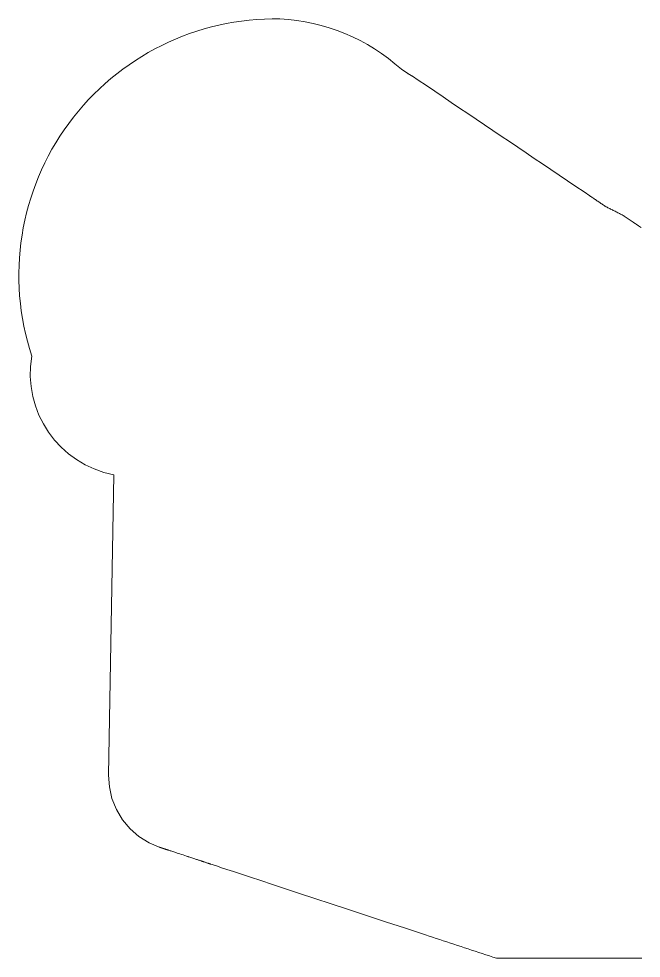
# Model space of a CAD drawing. Header units: inches. Extents: x -3905 to 10892, y 1064 to 9590.
# Drawn here: x 1839.751 to 1840.793, y 4168.229 to 4169.803 of the extents above; entities that cross this region are included whole.
import ezdxf

# ---------------------------------------------------------------- set-up
doc = ezdxf.new("R2010")
doc.units = ezdxf.units.IN
doc.header["$MEASUREMENT"] = 0
doc.layers.add('SECTIONS', color=70, linetype='Continuous', lineweight=0)

# ---------------------------------------------------------------- blocks, each defined once
blk = doc.blocks.new('*U408')
at = {"color": 0, "linetype": 'ByBlock', "lineweight": 0}
blk.add_lwpolyline([(1.8418, 2.432), (1.842, 2.432), (1.8421, 2.4321), (1.8423, 2.4322), (1.8424, 2.4323), (1.8425, 2.4324), (1.8427, 2.4325), (1.8428, 2.4326), (1.843, 2.4327), (1.8431, 2.4328), (1.8433, 2.4329), (1.8434, 2.433), (1.8435, 2.4331), (1.8437, 2.4332), (1.8438, 2.4333), (1.844, 2.4334), (1.8441, 2.4335), (1.8443, 2.4336), (1.8444, 2.4337), (1.8445, 2.4338), (1.8447, 2.4339), (1.8448, 2.434), (1.8449, 2.434), (1.8451, 2.4341), (1.8452, 2.4342), (1.8453, 2.4343), (1.8455, 2.4344), (1.8456, 2.4345), (1.8457, 2.4346), (1.8459, 2.4347), (1.846, 2.4348), (1.8461, 2.4348), (1.8463, 2.4349), (1.8464, 2.435), (1.8465, 2.4351), (1.8467, 2.4352), (1.8468, 2.4353), (1.8469, 2.4354), (1.8471, 2.4355), (1.8472, 2.4356), (1.8473, 2.4356), (1.8474, 2.4357), (1.8476, 2.4358), (1.8477, 2.4359), (1.8478, 2.436), (1.8479, 2.4361), (1.848, 2.4361), (1.8482, 2.4362), (1.8483, 2.4363), (1.8484, 2.4364), (1.8485, 2.4365), (1.8487, 2.4366), (1.8488, 2.4366), (1.8489, 2.4367), (1.849, 2.4368), (1.8491, 2.4369), (1.8493, 2.437), (1.8494, 2.437), (1.8495, 2.4371), (1.8496, 2.4372), (1.8497, 2.4373), (1.8499, 2.4374), (1.85, 2.4374), (1.8501, 2.4375), (1.8502, 2.4376), (1.8503, 2.4377), (1.8504, 2.4377), (1.8505, 2.4378), (1.8506, 2.4379), (1.8507, 2.438), (1.8509, 2.438), (1.851, 2.4381), (1.8511, 2.4382), (1.8512, 2.4383), (1.8513, 2.4383), (1.8514, 2.4384), (1.8515, 2.4385), (1.8516, 2.4386), (1.8518, 2.4386), (1.8519, 2.4387), (1.852, 2.4388), (1.8521, 2.4389), (1.8522, 2.4389), (1.8523, 2.439), (1.8524, 2.4391), (1.8525, 2.4391), (1.8526, 2.4392), (1.8527, 2.4393), (1.8528, 2.4393), (1.8529, 2.4394), (1.853, 2.4395), (1.8531, 2.4395), (1.8532, 2.4396), (1.8533, 2.4397), (1.8534, 2.4397), (1.8535, 2.4398), (1.8536, 2.4399), (1.8537, 2.4399), (1.8538, 2.44), (1.8539, 2.4401), (1.854, 2.4401), (1.8541, 2.4402), (1.8542, 2.4403), (1.8543, 2.4403), (1.8543, 2.4404), (1.8544, 2.4405), (1.8545, 2.4405), (1.8546, 2.4406), (1.8547, 2.4406), (1.8548, 2.4407), (1.8549, 2.4408), (1.855, 2.4408), (1.8551, 2.4409), (1.8552, 2.4409), (1.8553, 2.441), (1.8553, 2.4411), (1.8554, 2.4411), (1.8555, 2.4412), (1.8556, 2.4413), (1.8557, 2.4413), (1.8558, 2.4414), (1.8559, 2.4414), (1.8559, 2.4415), (1.856, 2.4415), (1.8561, 2.4416), (1.8562, 2.4416), (1.8563, 2.4417), (1.8564, 2.4417), (1.8564, 2.4418), (1.8565, 2.4419), (1.8566, 2.4419), (1.8567, 2.442), (1.8568, 2.442), (1.8568, 2.4421), (1.8569, 2.4421), (1.857, 2.4422), (1.8571, 2.4422), (1.8572, 2.4423), (1.8572, 2.4423), (1.8573, 2.4424), (1.8574, 2.4424), (1.8575, 2.4425), (1.8575, 2.4425), (1.8576, 2.4426), (1.8577, 2.4426), (1.8577, 2.4427), (1.8578, 2.4427), (1.8579, 2.4428), (1.8579, 2.4428), (1.858, 2.4429), (1.8581, 2.4429), (1.8582, 2.443), (1.8582, 2.443), (1.8583, 2.4431), (1.8584, 2.4431), (1.8584, 2.4432), (1.8585, 2.4432), (1.8586, 2.4432), (1.8587, 2.4433), (1.8587, 2.4433), (1.8588, 2.4434), (1.8588, 2.4434), (1.8589, 2.4435), (1.859, 2.4435), (1.859, 2.4435), (1.8591, 2.4436), (1.8591, 2.4436), (1.8592, 2.4437), (1.8593, 2.4437), (1.8593, 2.4437), (1.8594, 2.4438), (1.8594, 2.4438), (1.8595, 2.4439), (1.8595, 2.4439), (1.8596, 2.4439), (1.8597, 2.444), (1.8597, 2.444), (1.8598, 2.4441), (1.8598, 2.4441), (1.8599, 2.4441), (1.8599, 2.4442), (1.86, 2.4442), (1.86, 2.4442), (1.86, 2.4442), (1.8601, 2.4443), (1.8601, 2.4443), (1.8601, 2.4443), (1.8602, 2.4443), (1.8602, 2.4444), (1.8603, 2.4444), (1.8603, 2.4444), (1.8603, 2.4444), (1.8604, 2.4445), (1.8604, 2.4445), (1.8604, 2.4445), (1.8605, 2.4445), (1.8605, 2.4446), (1.8606, 2.4446), (1.8606, 2.4446), (1.8606, 2.4446), (1.8606, 2.4446), (1.8606, 2.4446), (1.8606, 2.4446), (1.8606, 2.4446), (1.8606, 2.4446), (1.8607, 2.4446), (1.8607, 2.4447), (1.8607, 2.4447), (1.8607, 2.4447), (1.8607, 2.4447), (1.8607, 2.4447), (1.8607, 2.4447), (1.8607, 2.4447), (1.8607, 2.4447), (1.8607, 2.4447), (1.8607, 2.4447), (1.8608, 2.4447), (1.8608, 2.4447), (1.8608, 2.4447), (1.8608, 2.4447), (1.8608, 2.4447), (1.8608, 2.4447), (1.8608, 2.4447), (1.8608, 2.4448), (1.8608, 2.4448), (1.8608, 2.4448), (1.8608, 2.4448), (1.8608, 2.4448), (1.8609, 2.4448), (1.8609, 2.4448), (1.8609, 2.4448), (1.8609, 2.4448), (1.8609, 2.4448), (1.8609, 2.4448), (1.8609, 2.4448), (1.8609, 2.4448), (1.8609, 2.4448), (1.8609, 2.4448), (1.8609, 2.4448), (1.8609, 2.4448), (1.861, 2.4448), (1.861, 2.4449), (1.861, 2.4449), (1.861, 2.4449), (1.861, 2.4449), (1.861, 2.4449), (1.861, 2.4449), (1.861, 2.4449), (1.861, 2.4449), (1.861, 2.4449), (1.861, 2.4449), (1.861, 2.4449), (1.8611, 2.4449), (1.8611, 2.4449), (1.8611, 2.4449), (1.8611, 2.4449), (1.8611, 2.4449), (1.8611, 2.4449), (1.8611, 2.445), (1.8611, 2.445), (1.8611, 2.445), (1.8611, 2.445), (1.8611, 2.445), (1.8611, 2.445), (1.8612, 2.445), (1.8612, 2.445), (1.8612, 2.445), (1.8612, 2.445), (1.8612, 2.445), (1.8612, 2.445), (1.8612, 2.445), (1.8612, 2.445), (1.8612, 2.445), (1.8612, 2.445), (1.8612, 2.445), (1.8613, 2.445), (1.8613, 2.4451), (1.8613, 2.4451), (1.8613, 2.4451), (1.8613, 2.4451), (1.8613, 2.4451), (1.8613, 2.4451), (1.8613, 2.4451), (1.8613, 2.4451), (1.8613, 2.4451), (1.8613, 2.4451), (1.8613, 2.4451), (1.8614, 2.4451), (1.8614, 2.4451), (1.8614, 2.4451), (1.8614, 2.4451), (1.8614, 2.4451), (1.8614, 2.4451), (1.8614, 2.4452), (1.8614, 2.4452), (1.8614, 2.4452), (1.8614, 2.4452), (1.8614, 2.4452), (1.8614, 2.4452), (1.8615, 2.4452), (1.8615, 2.4452), (1.8615, 2.4452), (1.8615, 2.4452), (1.8615, 2.4452), (1.8615, 2.4452), (1.8615, 2.4452), (1.8615, 2.4452), (1.8615, 2.4452), (1.8615, 2.4452), (1.8615, 2.4452), (1.8615, 2.4453), (1.8616, 2.4453), (1.8616, 2.4453), (1.8616, 2.4453), (1.8616, 2.4453), (1.8616, 2.4453), (1.8616, 2.4453), (1.8616, 2.4453), (1.8616, 2.4453), (1.8616, 2.4453), (1.8616, 2.4453), (1.8616, 2.4453), (1.8617, 2.4453), (1.8617, 2.4453), (1.8617, 2.4453), (1.8617, 2.4453), (1.8617, 2.4453), (1.8617, 2.4453), (1.8617, 2.4454), (1.8617, 2.4454), (1.8617, 2.4454), (1.8617, 2.4454), (1.8617, 2.4454), (1.8617, 2.4454), (1.8618, 2.4454), (1.8618, 2.4454), (1.8618, 2.4454), (1.8618, 2.4454), (1.8618, 2.4454), (1.8618, 2.4454), (1.8618, 2.4454), (1.8618, 2.4454), (1.8618, 2.4454), (1.8618, 2.4454), (1.8618, 2.4454), (1.8618, 2.4455), (1.8619, 2.4455), (1.8619, 2.4455), (1.8619, 2.4455), (1.8619, 2.4455), (1.8619, 2.4455), (1.8619, 2.4455), (1.8619, 2.4455), (1.8619, 2.4455), (1.8619, 2.4455), (1.8619, 2.4455), (1.8619, 2.4455), (1.8619, 2.4455), (1.862, 2.4455), (1.862, 2.4455), (1.862, 2.4455), (1.862, 2.4455), (1.862, 2.4455), (1.862, 2.4456), (1.862, 2.4456), (1.862, 2.4456), (1.862, 2.4456), (1.862, 2.4456), (1.862, 2.4456), (1.8621, 2.4456), (1.8621, 2.4456), (1.8621, 2.4456), (1.8621, 2.4456), (1.8621, 2.4456), (1.8621, 2.4456), (1.8621, 2.4456), (1.8621, 2.4456), (1.8621, 2.4456), (1.8621, 2.4456), (1.8621, 2.4456), (1.8621, 2.4457), (1.8622, 2.4457), (1.8622, 2.4457), (1.8622, 2.4457), (1.8622, 2.4457), (1.8622, 2.4457), (1.8622, 2.4457), (1.8622, 2.4457), (1.8622, 2.4457), (1.8622, 2.4457), (1.8622, 2.4457), (1.8622, 2.4457), (1.8622, 2.4457), (1.8623, 2.4457), (1.8623, 2.4457), (1.8623, 2.4457), (1.8623, 2.4457), (1.8623, 2.4457), (1.8623, 2.4458), (1.8623, 2.4458), (1.8623, 2.4458), (1.8623, 2.4458), (1.8623, 2.4458), (1.8623, 2.4458), (1.8623, 2.4458), (1.8624, 2.4458), (1.8624, 2.4458), (1.8624, 2.4458), (1.8624, 2.4458), (1.8624, 2.4458), (1.8624, 2.4458), (1.8624, 2.4458), (1.8624, 2.4458), (1.8624, 2.4458), (1.8624, 2.4458), (1.8624, 2.4459), (1.8625, 2.4459), (1.8625, 2.4459), (1.8625, 2.4459), (1.8625, 2.4459), (1.8625, 2.4459), (1.8625, 2.4459), (1.8625, 2.4459), (1.8625, 2.4459), (1.8625, 2.4459), (1.8625, 2.4459), (1.8625, 2.4459), (1.8625, 2.4459), (1.8626, 2.4459), (1.8626, 2.4459), (1.8626, 2.4459), (1.8626, 2.4459), (1.8626, 2.446), (1.8626, 2.446), (1.8626, 2.446), (1.8626, 2.446), (1.8626, 2.446), (1.8626, 2.446), (1.8626, 2.446), (1.8626, 2.446), (1.8627, 2.446), (1.8627, 2.446), (1.8627, 2.446), (1.8627, 2.446), (1.8627, 2.446), (1.8627, 2.446), (1.8627, 2.446), (1.8627, 2.446), (1.8627, 2.446), (1.8627, 2.446), (1.8627, 2.4461), (1.8627, 2.4461), (1.8628, 2.4461), (1.8628, 2.4461), (1.8628, 2.4461), (1.8628, 2.4461), (1.8628, 2.4461), (1.8628, 2.4461), (1.8628, 2.4461), (1.8628, 2.4461), (1.8628, 2.4461), (1.8628, 2.4461), (1.8628, 2.4461), (1.8629, 2.4461), (1.8629, 2.4461), (1.8629, 2.4461), (1.8629, 2.4461), (1.8629, 2.4462), (1.8629, 2.4462), (1.8629, 2.4462), (1.8629, 2.4462), (1.8629, 2.4462), (1.8629, 2.4462), (1.8629, 2.4462), (1.8629, 2.4462), (1.863, 2.4462), (1.863, 2.4462), (1.863, 2.4462), (1.863, 2.4462), (1.863, 2.4462), (1.863, 2.4462), (1.863, 2.4462), (1.863, 2.4462), (1.863, 2.4462), (1.863, 2.4462), (1.863, 2.4463), (1.863, 2.4463), (1.8631, 2.4463), (1.8631, 2.4463), (1.8631, 2.4463), (1.8631, 2.4463), (1.8631, 2.4463), (1.8631, 2.4463), (1.8631, 2.4463), (1.8631, 2.4463), (1.8631, 2.4463), (1.8631, 2.4463), (1.8631, 2.4463), (1.8631, 2.4463), (1.8632, 2.4463), (1.8632, 2.4463), (1.8632, 2.4463), (1.8632, 2.4464), (1.8632, 2.4464), (1.8632, 2.4464), (1.8632, 2.4464), (1.8632, 2.4464), (1.8632, 2.4464), (1.8632, 2.4464), (1.8632, 2.4464), (1.8633, 2.4464), (1.8633, 2.4464), (1.8633, 2.4464), (1.8633, 2.4464), (1.8633, 2.4464), (1.8633, 2.4464), (1.8633, 2.4464), (1.8633, 2.4464), (1.8633, 2.4464), (1.8633, 2.4464), (1.8633, 2.4465), (1.8633, 2.4465), (1.8634, 2.4465), (1.8634, 2.4465), (1.8634, 2.4465), (1.8634, 2.4465), (1.8634, 2.4465), (1.8634, 2.4465), (1.8634, 2.4465), (1.8634, 2.4465), (1.8634, 2.4465), (1.8634, 2.4465), (1.8634, 2.4465), (1.8634, 2.4465), (1.8635, 2.4465), (1.8635, 2.4465), (1.8635, 2.4465), (1.8635, 2.4466), (1.8635, 2.4466), (1.8635, 2.4466), (1.8635, 2.4466), (1.8635, 2.4466), (1.8635, 2.4466), (1.8635, 2.4466), (1.8635, 2.4466), (1.8635, 2.4466), (1.8636, 2.4466), (1.8636, 2.4466), (1.8636, 2.4466), (1.8636, 2.4466), (1.8636, 2.4466), (1.8636, 2.4466), (1.8636, 2.4466), (1.8636, 2.4466), (1.8636, 2.4467), (1.8636, 2.4467), (1.8636, 2.4467), (1.8637, 2.4467), (1.8637, 2.4467), (1.8637, 2.4467), (1.8637, 2.4467), (1.8637, 2.4467), (1.8637, 2.4467), (1.8637, 2.4467), (1.8637, 2.4467), (1.8637, 2.4467), (1.8637, 2.4467), (1.8637, 2.4467), (1.8637, 2.4467), (1.8638, 2.4467), (1.8638, 2.4467), (1.8638, 2.4467), (1.8638, 2.4468), (1.8638, 2.4468), (1.8638, 2.4468), (1.8638, 2.4468), (1.8638, 2.4468), (1.8638, 2.4468), (1.8638, 2.4468), (1.8638, 2.4468), (1.8638, 2.4468), (1.8639, 2.4468), (1.8639, 2.4468), (1.8639, 2.4468), (1.8639, 2.4468), (1.8639, 2.4468), (1.8639, 2.4468), (1.8639, 2.4468), (1.8639, 2.4468), (1.8639, 2.4469), (1.8639, 2.4469), (1.8639, 2.4469), (1.8639, 2.4469), (1.864, 2.4469), (1.864, 2.4469), (1.864, 2.4469), (1.864, 2.4469), (1.864, 2.4469), (1.864, 2.4469), (1.864, 2.4469), (1.864, 2.4469), (1.864, 2.4469), (1.864, 2.4469), (1.864, 2.4469), (1.8641, 2.4469), (1.8641, 2.4469), (1.8641, 2.4469), (1.8641, 2.447), (1.8641, 2.447), (1.8641, 2.447), (1.8641, 2.447), (1.8641, 2.447), (1.8641, 2.447), (1.8641, 2.447), (1.8641, 2.447), (1.8641, 2.447), (1.8642, 2.447), (1.8642, 2.447), (1.8642, 2.447), (1.8642, 2.447), (1.8642, 2.447), (1.8642, 2.447), (1.8642, 2.447), (1.8642, 2.447), (1.8642, 2.4471), (1.8642, 2.4471), (1.8642, 2.4471), (1.8642, 2.4471), (1.8643, 2.4471), (1.8643, 2.4471), (1.8643, 2.4471), (1.8643, 2.4471), (1.8643, 2.4471), (1.8643, 2.4471), (1.8643, 2.4471), (1.8643, 2.4471), (1.8643, 2.4471), (1.8643, 2.4471), (1.8643, 2.4471), (1.8643, 2.4471), (1.8644, 2.4471), (1.8644, 2.4471), (1.8644, 2.4472), (1.8644, 2.4472), (1.8644, 2.4472), (1.8644, 2.4472), (1.8644, 2.4472), (1.8644, 2.4472), (1.8644, 2.4472), (1.8644, 2.4472), (1.8644, 2.4472), (1.8645, 2.4472), (1.8645, 2.4472), (1.8645, 2.4472), (1.8645, 2.4472), (1.8645, 2.4472), (1.8645, 2.4472), (1.8645, 2.4472), (1.8645, 2.4472), (1.8645, 2.4473), (1.8645, 2.4473), (1.8645, 2.4473), (1.8645, 2.4473), (1.8646, 2.4473), (1.8646, 2.4473), (1.8646, 2.4473), (1.8646, 2.4473), (1.8646, 2.4473), (1.8646, 2.4473), (1.8646, 2.4473), (1.8646, 2.4473), (1.8646, 2.4473), (1.8646, 2.4473), (1.8646, 2.4473), (1.8646, 2.4473), (1.8647, 2.4473), (1.8647, 2.4474), (1.8647, 2.4474), (1.8647, 2.4474), (1.8647, 2.4474), (1.8647, 2.4474), (1.8647, 2.4474), (1.8647, 2.4474), (1.8647, 2.4474), (1.8647, 2.4474), (1.8647, 2.4474), (1.8647, 2.4474), (1.8648, 2.4474), (1.8648, 2.4474), (1.8648, 2.4474), (1.8648, 2.4474), (1.8648, 2.4474), (1.8648, 2.4474), (1.8648, 2.4474), (1.8648, 2.4475), (1.8648, 2.4475), (1.8648, 2.4475), (1.8648, 2.4475), (1.8648, 2.4475), (1.8649, 2.4475), (1.8649, 2.4475), (1.8649, 2.4475), (1.8649, 2.4475), (1.8649, 2.4475), (1.8649, 2.4475), (1.8649, 2.4475), (1.8649, 2.4475), (1.8649, 2.4475), (1.8649, 2.4475), (1.8649, 2.4475), (1.865, 2.4475), (1.865, 2.4476), (1.865, 2.4476), (1.865, 2.4476), (1.865, 2.4476), (1.865, 2.4476), (1.865, 2.4476), (1.865, 2.4476), (1.865, 2.4476), (1.865, 2.4476), (1.865, 2.4476), (1.865, 2.4476), (1.8651, 2.4476), (1.8651, 2.4476), (1.8651, 2.4476), (1.8651, 2.4476), (1.8651, 2.4476), (1.8651, 2.4476), (1.8651, 2.4476), (1.8651, 2.4477), (1.8651, 2.4477), (1.8651, 2.4477), (1.8651, 2.4477), (1.8651, 2.4477), (1.8652, 2.4477), (1.8652, 2.4477), (1.8652, 2.4477), (1.8652, 2.4477), (1.8652, 2.4477), (1.8652, 2.4477), (1.8652, 2.4477), (1.8652, 2.4477), (1.8652, 2.4477), (1.8652, 2.4477), (1.8652, 2.4477), (1.8652, 2.4477), (1.8653, 2.4478), (1.8653, 2.4478), (1.8653, 2.4478), (1.8653, 2.4478), (1.8653, 2.4478), (1.8653, 2.4478), (1.8653, 2.4478), (1.8653, 2.4478), (1.8653, 2.4478), (1.8653, 2.4478), (1.8653, 2.4478), (1.8654, 2.4478), (1.8654, 2.4478), (1.8654, 2.4478), (1.8654, 2.4478), (1.8654, 2.4478), (1.8654, 2.4478), (1.8654, 2.4478), (1.8654, 2.4479), (1.8654, 2.4479), (1.8654, 2.4479), (1.8654, 2.4479), (1.8654, 2.4479), (1.8655, 2.4479), (1.8655, 2.4479), (1.8655, 2.4479), (1.8655, 2.4479), (1.8655, 2.4479), (1.8655, 2.4479), (1.8655, 2.4479), (1.8655, 2.4479), (1.8655, 2.4479), (1.8655, 2.4479), (1.8655, 2.4479), (1.8655, 2.4479), (1.8656, 2.448), (1.8656, 2.448), (1.8656, 2.448), (1.8656, 2.448), (1.8656, 2.448), (1.8656, 2.448), (1.8656, 2.448), (1.8656, 2.448), (1.8656, 2.448), (1.8656, 2.448), (1.8656, 2.448), (1.8656, 2.448), (1.8657, 2.448), (1.8657, 2.448), (1.8657, 2.448), (1.8657, 2.448), (1.8657, 2.448), (1.8657, 2.4481), (1.8657, 2.4481), (1.8657, 2.4481), (1.8657, 2.4481), (1.8657, 2.4481), (1.8657, 2.4481), (1.8658, 2.4481), (1.8658, 2.4481), (1.8658, 2.4481), (1.8658, 2.4481), (1.8658, 2.4481), (1.8658, 2.4481), (1.8658, 2.4481), (1.8658, 2.4481), (1.8658, 2.4481), (1.8658, 2.4481), (1.8658, 2.4481), (1.8658, 2.4481), (1.8659, 2.4482), (1.8659, 2.4482), (1.8659, 2.4482), (1.8659, 2.4482), (1.8659, 2.4482), (1.8659, 2.4482), (1.8659, 2.4482), (1.8659, 2.4482), (1.8659, 2.4482), (1.8659, 2.4482), (1.8659, 2.4482), (1.8659, 2.4482), (1.866, 2.4482), (1.866, 2.4482), (1.866, 2.4482), (1.866, 2.4482), (1.866, 2.4482), (1.866, 2.4483), (1.866, 2.4483), (1.866, 2.4483), (1.866, 2.4483), (1.866, 2.4483), (1.866, 2.4483), (1.866, 2.4483), (1.8661, 2.4483), (1.8661, 2.4483), (1.8661, 2.4483), (1.8661, 2.4483), (1.8661, 2.4483), (1.8661, 2.4483), (1.8661, 2.4483), (1.8661, 2.4483), (1.8661, 2.4483), (1.8661, 2.4483), (1.8661, 2.4483), (1.8662, 2.4484), (1.8662, 2.4484), (1.8662, 2.4484), (1.8662, 2.4484), (1.8662, 2.4484), (1.8662, 2.4484), (1.8662, 2.4484), (1.8662, 2.4484), (1.8662, 2.4484), (1.8662, 2.4484), (1.8662, 2.4484), (1.8662, 2.4484), (1.8663, 2.4484), (1.8663, 2.4484), (1.8663, 2.4484), (1.8663, 2.4484), (1.8663, 2.4484), (1.8663, 2.4485), (1.8663, 2.4485), (1.8663, 2.4485), (1.8663, 2.4485), (1.8663, 2.4485), (1.8663, 2.4485), (1.8663, 2.4485), (1.8664, 2.4485), (1.8664, 2.4485), (1.8664, 2.4485), (1.8664, 2.4485), (1.8664, 2.4485), (1.8664, 2.4485), (1.8664, 2.4485), (1.8664, 2.4485), (1.8664, 2.4485), (1.8664, 2.4485), (1.8664, 2.4485), (1.8664, 2.4486), (1.8665, 2.4486), (1.8665, 2.4486), (1.8665, 2.4486), (1.8665, 2.4486), (1.8665, 2.4486), (1.8665, 2.4486), (1.8665, 2.4486), (1.8665, 2.4486), (1.8665, 2.4486), (1.8665, 2.4486), (1.8665, 2.4486), (1.8666, 2.4486), (1.8666, 2.4486), (1.8666, 2.4486), (1.8666, 2.4486), (1.8666, 2.4486), (1.8666, 2.4487), (1.8666, 2.4487), (1.8666, 2.4487), (1.8666, 2.4487), (1.8666, 2.4487), (1.8666, 2.4487), (1.8666, 2.4487), (1.8667, 2.4487), (1.8667, 2.4487), (1.8667, 2.4487), (1.8667, 2.4487), (1.8667, 2.4487), (1.8667, 2.4487), (1.8667, 2.4487), (1.8667, 2.4487), (1.8667, 2.4487), (1.8667, 2.4487), (1.8667, 2.4487), (1.8667, 2.4488), (1.8668, 2.4488), (1.8668, 2.4488), (1.8668, 2.4488), (1.8668, 2.4488), (1.8668, 2.4488), (1.8668, 2.4488), (1.8668, 2.4488), (1.8668, 2.4488), (1.8668, 2.4488), (1.8668, 2.4488), (1.8668, 2.4488), (1.8668, 2.4488), (1.8669, 2.4488), (1.8669, 2.4488), (1.8669, 2.4488), (1.8669, 2.4488), (1.8669, 2.4489), (1.8669, 2.4489), (1.8669, 2.4489), (1.8669, 2.4489), (1.8669, 2.4489), (1.8669, 2.4489), (1.8669, 2.4489), (1.867, 2.4489), (1.867, 2.4489), (1.867, 2.4489), (1.867, 2.4489), (1.867, 2.4489), (1.867, 2.4489), (1.867, 2.4489), (1.867, 2.4489), (1.867, 2.4489), (1.867, 2.4489), (1.867, 2.449), (1.867, 2.449), (1.8671, 2.449), (1.8671, 2.449), (1.8671, 2.449), (1.8671, 2.449), (1.8671, 2.449), (1.8671, 2.449), (1.8671, 2.449), (1.8671, 2.449), (1.8671, 2.449), (1.8671, 2.449), (1.8671, 2.449), (1.8671, 2.449), (1.8672, 2.449), (1.8672, 2.449), (1.8672, 2.449), (1.8672, 2.449), (1.8672, 2.4491), (1.8672, 2.4491), (1.8672, 2.4491), (1.8672, 2.4491), (1.8672, 2.4491), (1.8672, 2.4491), (1.8672, 2.4491), (1.8672, 2.4491), (1.8673, 2.4491), (1.8673, 2.4491), (1.8673, 2.4491), (1.8673, 2.4491), (1.8673, 2.4491), (1.8673, 2.4491), (1.8673, 2.4491), (1.8673, 2.4491), (1.8673, 2.4491), (1.8673, 2.4492), (1.8673, 2.4492), (1.8674, 2.4492), (1.8674, 2.4492), (1.8674, 2.4492), (1.8674, 2.4492), (1.8674, 2.4492), (1.8674, 2.4492), (1.8674, 2.4492), (1.8674, 2.4492), (1.8674, 2.4492), (1.8674, 2.4492), (1.8674, 2.4492), (1.8674, 2.4492), (1.8675, 2.4492), (1.8675, 2.4492), (1.8675, 2.4492), (1.8675, 2.4492), (1.8675, 2.4493), (1.8675, 2.4493), (1.8675, 2.4493), (1.8675, 2.4493), (1.8675, 2.4493), (1.8675, 2.4493), (1.8675, 2.4493), (1.8675, 2.4493), (1.8676, 2.4493), (1.8676, 2.4493), (1.8676, 2.4493), (1.8676, 2.4493), (1.8676, 2.4493), (1.8676, 2.4493), (1.8676, 2.4493), (1.8676, 2.4493), (1.8676, 2.4493), (1.8676, 2.4494), (1.8676, 2.4494), (1.8676, 2.4494), (1.8677, 2.4494), (1.8677, 2.4494), (1.8677, 2.4494), (1.8677, 2.4494), (1.8677, 2.4494), (1.8677, 2.4494), (1.8677, 2.4494), (1.8677, 2.4494), (1.8677, 2.4494), (1.8677, 2.4494), (1.8677, 2.4494), (1.8678, 2.4494), (1.8678, 2.4494), (1.8678, 2.4494), (1.8678, 2.4494), (1.8678, 2.4495), (1.8678, 2.4495), (1.8678, 2.4495), (1.8678, 2.4495), (1.8678, 2.4495), (1.8678, 2.4495), (1.8678, 2.4495), (1.8678, 2.4495), (1.8679, 2.4495), (1.8679, 2.4495), (1.8679, 2.4495), (1.8679, 2.4495), (1.8679, 2.4495), (1.8679, 2.4495), (1.8679, 2.4495), (1.8679, 2.4495), (1.8679, 2.4495), (1.8679, 2.4496), (1.8679, 2.4496), (1.8679, 2.4496), (1.868, 2.4496), (1.868, 2.4496), (1.868, 2.4496), (1.868, 2.4496), (1.868, 2.4496), (1.868, 2.4496), (1.868, 2.4496), (1.868, 2.4496), (1.868, 2.4496), (1.868, 2.4496), (1.868, 2.4496), (1.868, 2.4496), (1.8681, 2.4496), (1.8681, 2.4496), (1.8681, 2.4497), (1.8681, 2.4497), (1.8681, 2.4497), (1.8681, 2.4497), (1.8681, 2.4497), (1.8681, 2.4497), (1.8681, 2.4497), (1.8681, 2.4497), (1.8681, 2.4497), (1.8682, 2.4497), (1.8682, 2.4497), (1.8682, 2.4497), (1.8682, 2.4497), (1.8682, 2.4497), (1.8682, 2.4497), (1.8682, 2.4497), (1.8682, 2.4497), (1.8682, 2.4497), (1.8682, 2.4498), (1.8682, 2.4498), (1.8682, 2.4498), (1.8683, 2.4498), (1.8683, 2.4498), (1.8683, 2.4498), (1.8683, 2.4498), (1.8683, 2.4498), (1.8683, 2.4498), (1.8683, 2.4498), (1.8683, 2.4498), (1.8683, 2.4498), (1.8683, 2.4498), (1.8683, 2.4498), (1.8683, 2.4498), (1.8684, 2.4498), (1.8684, 2.4498), (1.8684, 2.4499), (1.8684, 2.4499), (1.8684, 2.4499), (1.8684, 2.4499), (1.8684, 2.4499), (1.8684, 2.4499), (1.8684, 2.4499), (1.8684, 2.4499), (1.8684, 2.4499), (1.8684, 2.4499), (1.8685, 2.4499), (1.8685, 2.4499), (1.8685, 2.4499), (1.8685, 2.4499), (1.8685, 2.4499), (1.8685, 2.4499), (1.8685, 2.4499), (1.8685, 2.4499), (1.8685, 2.45), (1.8685, 2.45), (1.8685, 2.45), (1.8686, 2.45), (1.8686, 2.45), (1.8686, 2.45), (1.8686, 2.45), (1.8686, 2.45), (1.8686, 2.45), (1.8686, 2.45), (1.8686, 2.45), (1.8686, 2.45), (1.8686, 2.45), (1.8686, 2.45), (1.8686, 2.45), (1.8687, 2.45), (1.8687, 2.45), (1.8687, 2.4501), (1.8687, 2.4501), (1.8687, 2.4501), (1.8687, 2.4501), (1.8687, 2.4501), (1.8687, 2.4501), (1.8687, 2.4501), (1.8687, 2.4501), (1.8687, 2.4501), (1.8687, 2.4501), (1.8688, 2.4501), (1.8688, 2.4501), (1.8688, 2.4501), (1.8688, 2.4501), (1.8688, 2.4501), (1.8688, 2.4501), (1.8688, 2.4501), (1.8688, 2.4501), (1.8688, 2.4502), (1.8688, 2.4502), (1.8688, 2.4502), (1.8688, 2.4502), (1.8689, 2.4502), (1.8689, 2.4502), (1.8689, 2.4502), (1.8689, 2.4502), (1.8689, 2.4502), (1.8689, 2.4502), (1.8689, 2.4502), (1.8689, 2.4502), (1.8689, 2.4502), (1.8689, 2.4502), (1.8689, 2.4502), (1.8689, 2.4502), (1.869, 2.4502), (1.869, 2.4503), (1.869, 2.4503), (1.869, 2.4503), (1.869, 2.4503), (1.869, 2.4503), (1.869, 2.4503), (1.869, 2.4503), (1.869, 2.4503), (1.869, 2.4503), (1.869, 2.4503), (1.8691, 2.4503), (1.8691, 2.4503), (1.8691, 2.4503), (1.8691, 2.4503), (1.8691, 2.4503), (1.8691, 2.4503), (1.8691, 2.4503), (1.8691, 2.4504), (1.8691, 2.4504), (1.8691, 2.4504), (1.8691, 2.4504), (1.8691, 2.4504), (1.8692, 2.4504), (1.8692, 2.4504), (1.8692, 2.4504), (1.8692, 2.4504), (1.8692, 2.4504), (1.8692, 2.4504), (1.8692, 2.4504), (1.8692, 2.4504), (1.8692, 2.4504), (1.8692, 2.4504), (1.8692, 2.4504), (1.8692, 2.4504), (1.8693, 2.4504), (1.8693, 2.4505), (1.8693, 2.4505), (1.8693, 2.4505), (1.8693, 2.4505), (1.8693, 2.4505), (1.8693, 2.4505), (1.8693, 2.4505), (1.8693, 2.4505), (1.8693, 2.4505), (1.8693, 2.4505), (1.8693, 2.4505), (1.8694, 2.4505), (1.8694, 2.4505), (1.8694, 2.4505), (1.8694, 2.4505), (1.8694, 2.4505), (1.8694, 2.4505), (1.8694, 2.4506), (1.8694, 2.4506), (1.8694, 2.4506), (1.8694, 2.4506), (1.8694, 2.4506), (1.8695, 2.4506), (1.8695, 2.4506), (1.8695, 2.4506), (1.8695, 2.4506), (1.8695, 2.4506), (1.8695, 2.4506), (1.8695, 2.4506), (1.8695, 2.4506), (1.8695, 2.4506), (1.8695, 2.4506), (1.8695, 2.4506), (1.8695, 2.4506), (1.8696, 2.4506), (1.8696, 2.4507), (1.8696, 2.4507), (1.8696, 2.4507), (1.8696, 2.4507), (1.8696, 2.4507), (1.8696, 2.4507), (1.8696, 2.4507), (1.8696, 2.4507), (1.8696, 2.4507), (1.8696, 2.4507), (1.8696, 2.4507), (1.8697, 2.4507), (1.8697, 2.4507), (1.8697, 2.4507), (1.8697, 2.4507), (1.8697, 2.4507), (1.8697, 2.4507), (1.8697, 2.4508), (1.8697, 2.4508), (1.8697, 2.4508), (1.8697, 2.4508), (1.8697, 2.4508), (1.8697, 2.4508), (1.8698, 2.4508), (1.8698, 2.4508), (1.8698, 2.4508), (1.8698, 2.4508), (1.8698, 2.4508), (1.8698, 2.4508), (1.8698, 2.4508), (1.8698, 2.4508), (1.8698, 2.4508), (1.8698, 2.4508), (1.8698, 2.4508), (1.8699, 2.4508), (1.8699, 2.4509), (1.8699, 2.4509), (1.8699, 2.4509), (1.8699, 2.4509), (1.8699, 2.4509), (1.8699, 2.4509), (1.8699, 2.4509), (1.8699, 2.4509), (1.8699, 2.4509), (1.8699, 2.4509), (1.8699, 2.4509), (1.87, 2.4509), (1.87, 2.4509), (1.87, 2.4509), (1.87, 2.4509), (1.87, 2.4509), (1.87, 2.4509), (1.87, 2.451), (1.87, 2.451), (1.87, 2.451), (1.87, 2.451), (1.87, 2.451), (1.87, 2.451), (1.8701, 2.451), (1.8701, 2.451), (1.8701, 2.451), (1.8701, 2.451), (1.8701, 2.451), (1.8701, 2.451), (1.8702, 2.4511), (1.8702, 2.4511), (1.8702, 2.4511), (1.8703, 2.4511), (1.8703, 2.4511), (1.8703, 2.4512), (1.8703, 2.4512), (1.8704, 2.4512), (1.8704, 2.4512), (1.8704, 2.4512), (1.8704, 2.4512), (1.8705, 2.4513), (1.8705, 2.4513), (1.8705, 2.4513), (1.8705, 2.4513), (1.8706, 2.4513), (1.8706, 2.4514), (1.8706, 2.4514), (1.8707, 2.4514), (1.8707, 2.4514), (1.8708, 2.4515), (1.8708, 2.4515), (1.8709, 2.4515), (1.8709, 2.4516), (1.8709, 2.4516), (1.871, 2.4516), (1.871, 2.4516), (1.8711, 2.4517), (1.8711, 2.4517), (1.8712, 2.4517), (1.8712, 2.4518), (1.8713, 2.4518), (1.8713, 2.4518), (1.8713, 2.4519), (1.8714, 2.4519), (1.8714, 2.4519), (1.8715, 2.4519), (1.8715, 2.452), (1.8716, 2.452), (1.8716, 2.452), (1.8716, 2.4521), (1.8717, 2.4521), (1.8717, 2.4521), (1.8718, 2.4521), (1.8718, 2.4522), (1.8718, 2.4522), (1.8719, 2.4522), (1.8719, 2.4522), (1.872, 2.4523), (1.872, 2.4523), (1.872, 2.4523), (1.8721, 2.4524), (1.8721, 2.4524), (1.8722, 2.4524), (1.8722, 2.4524), (1.8722, 2.4525), (1.8723, 2.4525), (1.8736, 2.4532), (1.8751, 2.4539), (1.8766, 2.4547), (1.8781, 2.4555), (1.8796, 2.4562), (1.8811, 2.457), (1.8826, 2.4578), (1.8841, 2.4585), (1.8856, 2.4593), (1.8871, 2.4601), (1.8886, 2.4608), (1.8901, 2.4616), (1.8916, 2.4624), (1.8931, 2.4631), (1.8946, 2.4639), (1.8961, 2.4646), (1.8976, 2.4654), (1.8991, 2.4662), (1.9006, 2.4669), (1.9021, 2.4677), (1.9028, 2.4681), (1.9041, 2.469), (1.9054, 2.4699), (1.9067, 2.4708), (1.9081, 2.4717), (1.9094, 2.4726), (1.9107, 2.4735), (1.912, 2.4744), (1.9134, 2.4753), (1.9147, 2.4762), (1.916, 2.4771), (1.9174, 2.478), (1.9187, 2.4789), (1.92, 2.4798), (1.9213, 2.4807), (1.9227, 2.4816), (1.924, 2.4825), (1.9253, 2.4834), (1.9266, 2.4843), (1.928, 2.4851), (1.9377, 2.4917), (1.9516, 2.5011), (1.9655, 2.5104), (1.9794, 2.5198), (1.9933, 2.5292), (2.0072, 2.5386), (2.0211, 2.5479), (2.0349, 2.5573), (2.0488, 2.5667), (2.0627, 2.5761), (2.0766, 2.5854), (2.0905, 2.5948), (2.1044, 2.6042), (2.1183, 2.6135), (2.1322, 2.6229), (2.1461, 2.6323), (2.16, 2.6417), (2.1739, 2.651), (2.1878, 2.6604), (2.2017, 2.6698), (2.2156, 2.6792), (2.225, 2.6855), (2.2254, 2.6857), (2.2257, 2.6859), (2.2261, 2.6861), (2.2265, 2.6864), (2.2268, 2.6866), (2.2272, 2.6868), (2.2276, 2.687), (2.2279, 2.6872), (2.2283, 2.6874), (2.2287, 2.6877), (2.229, 2.6879), (2.2294, 2.6881), (2.2298, 2.6883), (2.2301, 2.6885), (2.2305, 2.6887), (2.2309, 2.689), (2.2312, 2.6892), (2.2316, 2.6894), (2.232, 2.6896), (2.2323, 2.6898), (2.2327, 2.69), (2.2437, 2.6974, -0.171783), (2.4471, 2.7816, -0.516854), (2.8628, 2.2169, -0.410271), (2.7252, 2.0179), (2.7342, 1.5147), (2.7329, 1.4949), (2.7286, 1.4756), (2.7212, 1.4571), (2.711, 1.4401), (2.6983, 1.4249), (2.6833, 1.4119), (2.6665, 1.4014), (2.6492, 1.3941), (2.6484, 1.3938), (2.6484, 1.3938), (2.6483, 1.3938), (2.6482, 1.3938), (2.6482, 1.3938), (2.6481, 1.3937), (2.648, 1.3937), (2.6479, 1.3937), (2.6478, 1.3936), (2.6477, 1.3936), (2.6476, 1.3936), (2.6475, 1.3935), (2.6473, 1.3935), (2.6472, 1.3934), (2.647, 1.3934), (2.6468, 1.3933), (2.6467, 1.3933), (2.6465, 1.3932), (2.6463, 1.3931), (2.6461, 1.3931), (2.646, 1.393), (2.6458, 1.393), (2.6457, 1.3929), (2.6456, 1.3929), (2.6454, 1.3928), (2.6453, 1.3928), (2.6451, 1.3927), (2.645, 1.3927), (2.6448, 1.3926), (2.6447, 1.3926), (2.6445, 1.3925), (2.6443, 1.3925), (2.6441, 1.3924), (2.6439, 1.3923), (2.6436, 1.3923), (2.6434, 1.3922), (2.6431, 1.3921), (2.6428, 1.392), (2.6425, 1.3919), (2.6422, 1.3918), (2.6418, 1.3916), (2.6414, 1.3915), (2.6409, 1.3914), (2.6404, 1.3912), (2.6399, 1.391), (2.6394, 1.3908), (2.6388, 1.3907), (2.6382, 1.3904), (2.6375, 1.3902), (2.6368, 1.39), (2.636, 1.3897), (2.6352, 1.3895), (2.6343, 1.3892), (2.6333, 1.3888), (2.6322, 1.3885), (2.631, 1.3881), (2.6297, 1.3877), (2.6283, 1.3872), (2.6267, 1.3867), (2.6251, 1.3861), (2.6233, 1.3855), (2.6213, 1.3849), (2.6193, 1.3842), (2.617, 1.3835), (2.6147, 1.3827), (2.6121, 1.3819), (2.6095, 1.381), (2.6066, 1.38), (2.6036, 1.3791), (2.6022, 1.3786), (2.602, 1.3785), (2.6018, 1.3785), (2.6016, 1.3784), (2.6015, 1.3783), (2.6013, 1.3783), (2.6011, 1.3782), (2.601, 1.3782), (2.6008, 1.3781), (2.6007, 1.3781), (2.6005, 1.378), (2.6004, 1.378), (2.6002, 1.3779), (2.6001, 1.3779), (2.6, 1.3779), (2.5999, 1.3778), (2.5998, 1.3778), (2.5997, 1.3778), (2.5996, 1.3777), (2.5995, 1.3777), (2.5981, 1.3772), (2.5963, 1.3767), (2.5946, 1.3761), (2.5929, 1.3755), (2.5914, 1.375), (2.5899, 1.3745), (2.5884, 1.3741), (2.5871, 1.3736), (2.5858, 1.3732), (2.5847, 1.3728), (2.5835, 1.3724), (2.5825, 1.3721), (2.5815, 1.3718), (2.5807, 1.3715), (2.5799, 1.3712), (2.5791, 1.371), (2.5785, 1.3708), (2.578, 1.3706), (2.5776, 1.3705), (2.5772, 1.3704), (2.5766, 1.3701), (2.5758, 1.3699), (2.575, 1.3696), (2.5741, 1.3693), (2.5732, 1.369), (2.5723, 1.3687), (2.5713, 1.3684), (2.5703, 1.3681), (2.5694, 1.3678), (2.5684, 1.3675), (2.5676, 1.3672), (2.5667, 1.3669), (2.5659, 1.3666), (2.5652, 1.3664), (2.5646, 1.3662), (2.5641, 1.366), (2.5638, 1.3659), (2.5635, 1.3658), (2.5633, 1.3658), (2.5633, 1.3658), (2.5627, 1.3656), (2.5607, 1.3649), (2.5572, 1.3637), (2.552, 1.362), (2.5449, 1.3597), (2.5359, 1.3567), (2.5249, 1.3531), (2.5117, 1.3488), (2.4965, 1.3437), (2.479, 1.338), (2.4594, 1.3315), (2.4378, 1.3244), (2.4142, 1.3166), (2.3887, 1.3082), (2.3613, 1.2992), (2.3324, 1.2896), (2.3019, 1.2796), (2.2701, 1.2691), (2.237, 1.2582), (2.2033, 1.247), (2.1973, 1.2451), (2.1914, 1.2431), (2.1854, 1.2412), (2.1795, 1.2392), (2.1735, 1.2372), (2.1676, 1.2353), (2.1616, 1.2333), (2.1557, 1.2314), (2.1498, 1.2294), (2.1438, 1.2274), (2.1379, 1.2255), (2.1319, 1.2235), (2.126, 1.2216), (2.12, 1.2196), (2.1141, 1.2176), (2.1081, 1.2157), (2.1022, 1.2137), (2.0962, 1.2118), (2.0903, 1.2098), (2.0846, 1.208), (2.081, 1.208), (2.0773, 1.208), (2.0737, 1.208), (2.07, 1.208), (2.0664, 1.208), (2.0627, 1.208), (2.0591, 1.208), (2.0554, 1.208), (2.0518, 1.208), (2.0482, 1.208), (2.0445, 1.208), (2.0409, 1.208), (2.0372, 1.208), (2.0336, 1.208), (2.0299, 1.208), (2.0263, 1.208), (2.0226, 1.208), (2.019, 1.208), (2.0153, 1.208), (2.0108, 1.208), (2.0026, 1.208), (1.9944, 1.208), (1.9862, 1.208), (1.9781, 1.208), (1.9699, 1.208), (1.9617, 1.208), (1.9536, 1.208), (1.9454, 1.208), (1.9372, 1.208), (1.9291, 1.208), (1.9209, 1.208), (1.9127, 1.208), (1.9046, 1.208), (1.8964, 1.208), (1.8882, 1.208), (1.8801, 1.208), (1.8719, 1.208), (1.8637, 1.208), (1.8556, 1.208), (1.841, 1.208)], format="xyb", dxfattribs=at)
for points, knots in [([(2.5772, 1.3703), (2.5765, 1.3701), (2.5756, 1.3698), (2.5737, 1.3692), (2.5726, 1.3688), (2.5705, 1.3681), (2.5695, 1.3678), (2.5675, 1.3671), (2.5666, 1.3668), (2.565, 1.3663), (2.5643, 1.3661), (2.5639, 1.366)], [1.999347, 1.999347, 1.999347, 1.999347, 2.402139, 2.402139, 2.804932, 2.804932, 3.207725, 3.207725, 3.610518, 3.610518, 4.01331, 4.01331, 4.01331, 4.01331]), ([(2.5634, 1.3658), (2.5634, 1.3658), (2.5634, 1.3658), (2.5635, 1.3658), (2.5638, 1.3659), (2.5639, 1.366), (2.5638, 1.3659), (2.5638, 1.3659), (2.5636, 1.3659), (2.5636, 1.3658), (2.5635, 1.3658), (2.5634, 1.3658), (2.5634, 1.3658), (2.5633, 1.3658), (2.5633, 1.3658), (2.5633, 1.3658), (2.5633, 1.3658)], [0, 0, 0, 0, 0.0514165, 0.0514165, 0.2311464, 0.2311464, 0.2311464, 0.32053, 0.32053, 0.4099136, 0.4099136, 0.4992972, 0.4992972, 0.5886808, 0.5886808, 0.6780644, 0.6780644, 0.6780644, 0.6780644])]:
    blk.add_open_spline(points, degree=3, knots=knots, dxfattribs=at)

msp = doc.modelspace()

# ---------------------------------------------------------------- block references
at = {"layer": 'SECTIONS', "lineweight": 0, "xscale": -1}
msp.add_blockref('*U408', (1842.63533, 4167.02122), dxfattribs=at)

doc.saveas('drawing.dxf')
